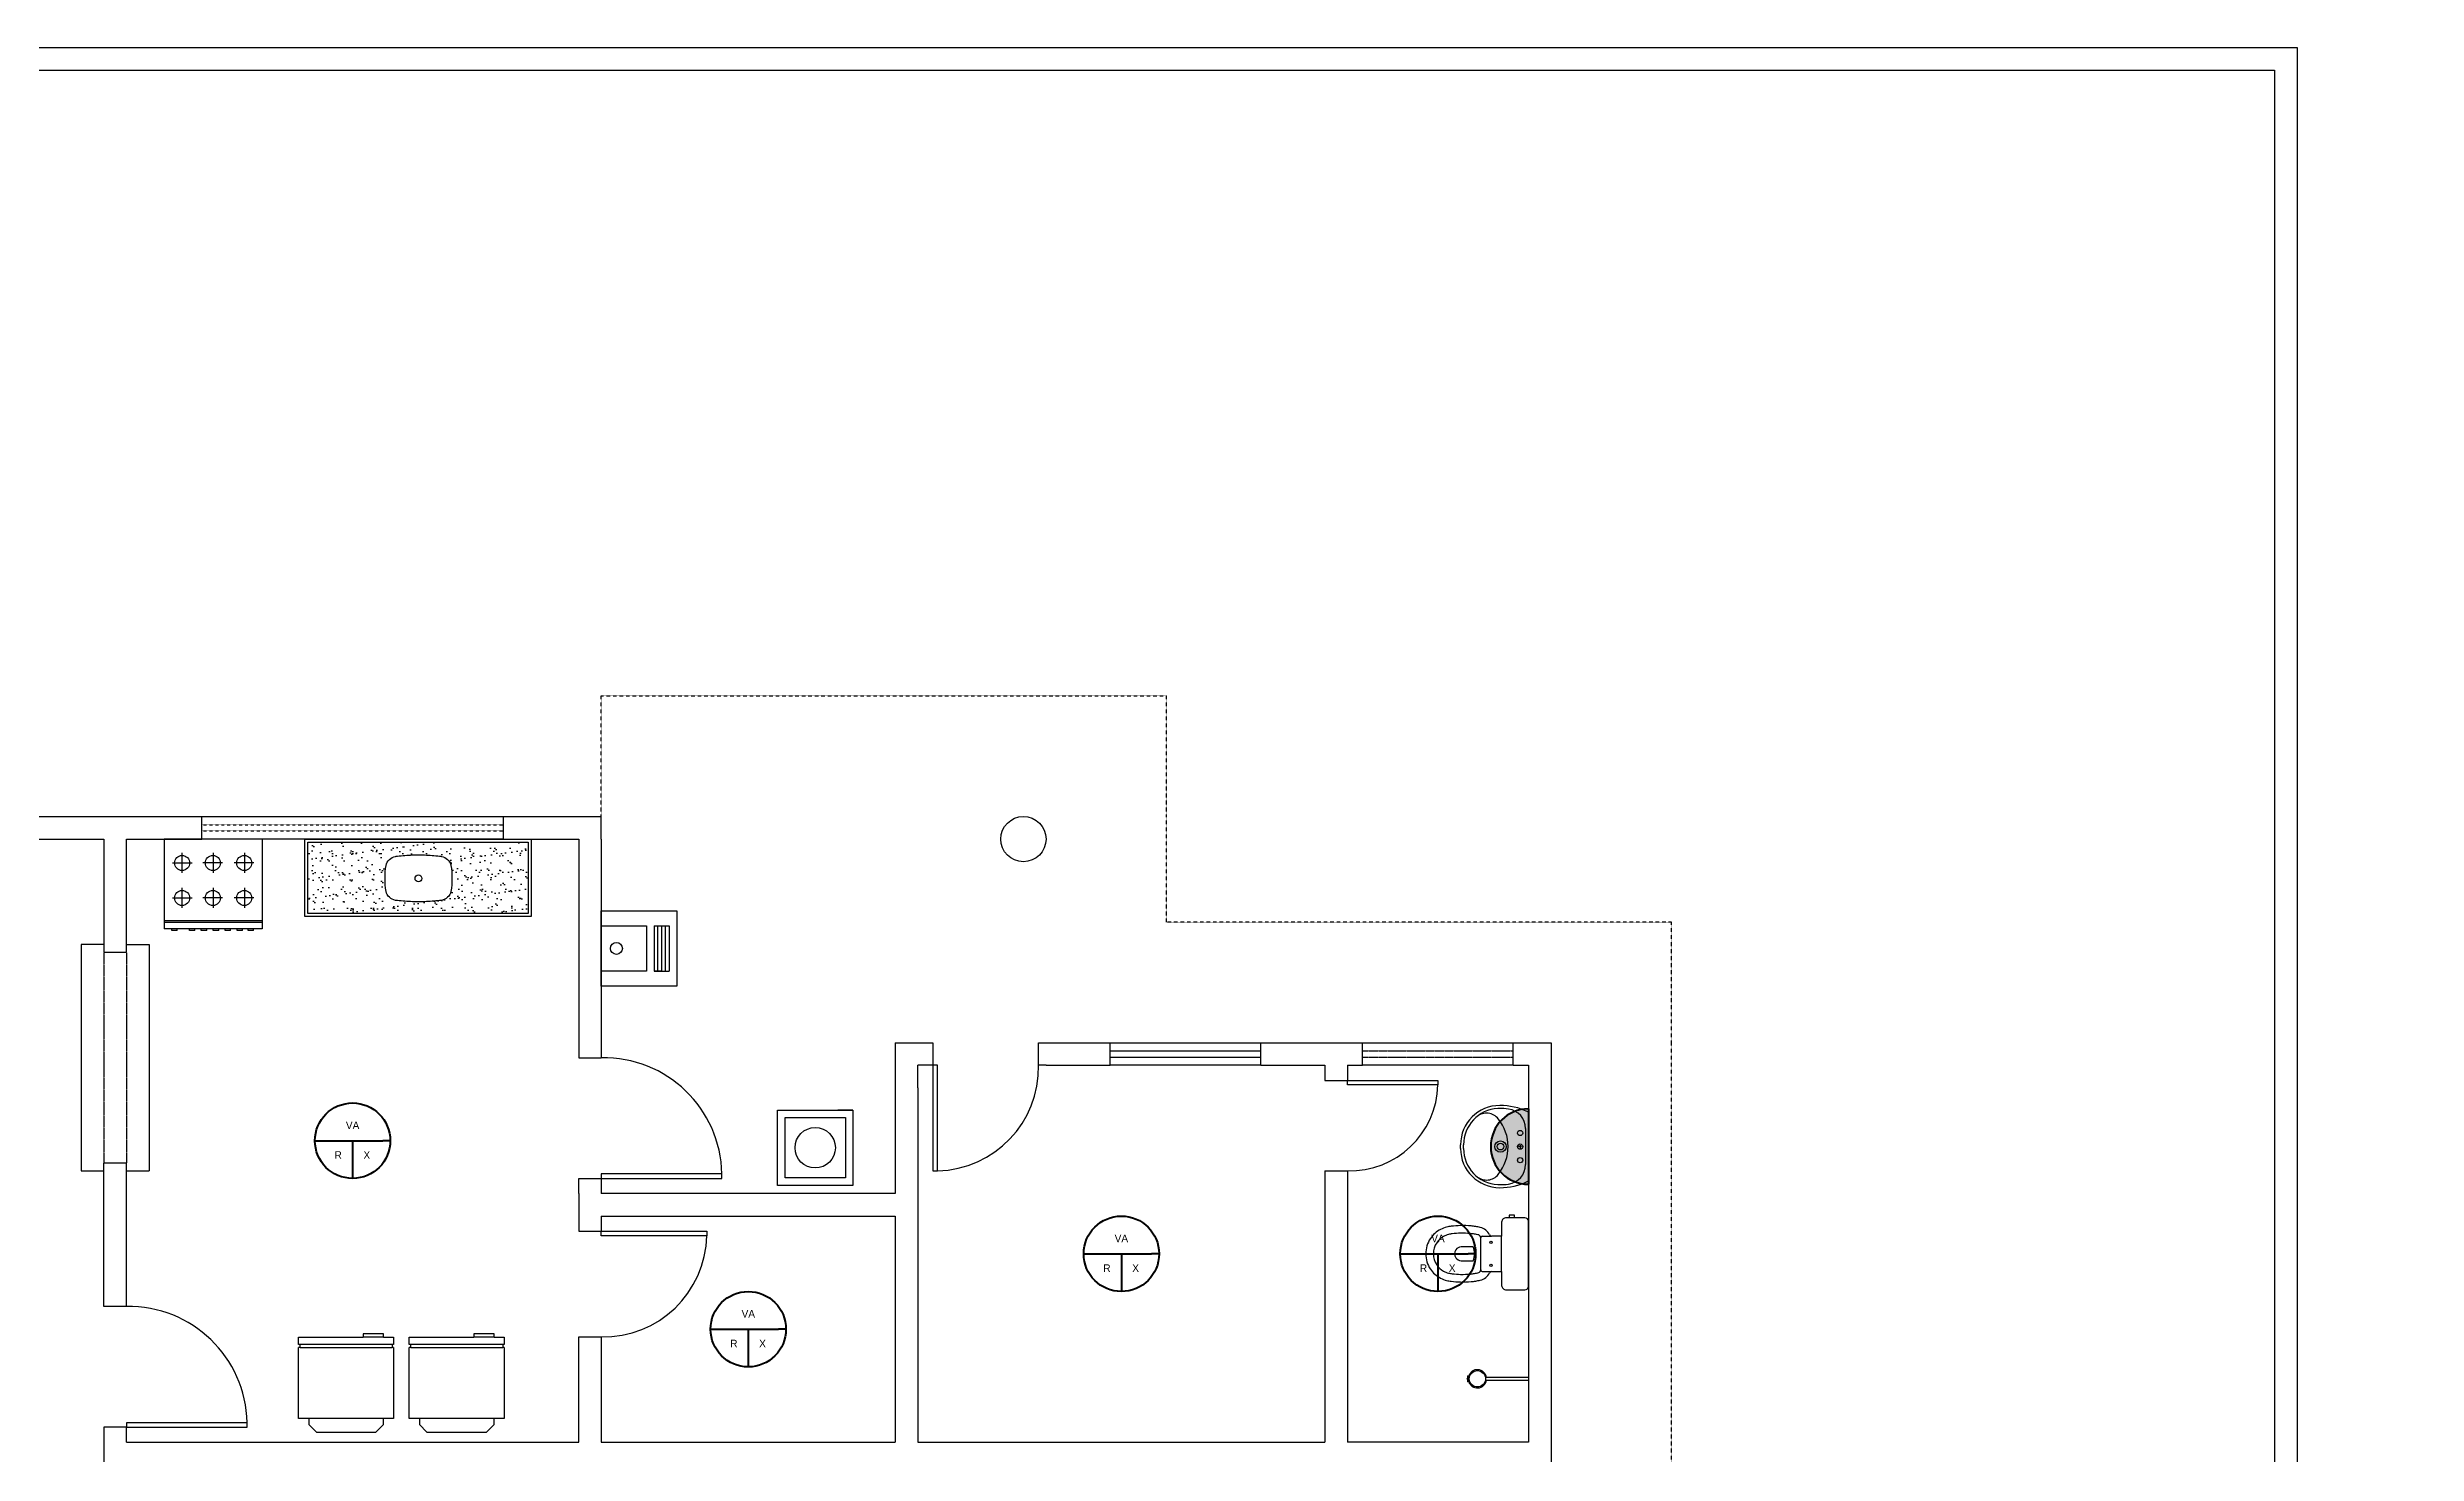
# Model space of a CAD drawing. Header units: millimetres. Extents: x -30673 to 129244, y -37020 to 10380.
# Drawn here: x -1870 to 13847, y 1055 to 10380 of the extents above; entities that cross this region are included whole.
import ezdxf

# ---------------------------------------------------------------- set-up
doc = ezdxf.new("R2010")
doc.units = ezdxf.units.MM
doc.header["$LTSCALE"] = 0.1
doc.header["$PDMODE"] = 35
doc.linetypes.add('ACAD_ISO02W100', pattern=[15, 12, -3])
doc.linetypes.add('ACAD_ISO03W100', pattern=[30, 12, -18])
doc.layers.get('0').update_dxf_attribs({"linetype": 'ACAD_ISO03W100'})
for name, color, linetype in [('detalhes', 1, 'Continuous'), ('elementos cortados', 6, 'Continuous'), ('EQUIP', 1, 'Continuous'), ('porta e janela cortada', 106, 'Continuous'), ('porta e janela vista', 3, 'Continuous'), ('projeção', 7, 'ACAD_ISO02W100')]:
    doc.layers.add(name, color=color, linetype=linetype)
doc.layers.add('ELEMENTOS', color=140, linetype='Continuous', lineweight=100)
doc.layers.get('0').off()
doc.styles.add('Personalizado', font='Artifakt Element Book.ttf', dxfattribs={"height": 50})
doc.styles.get("Standard").update_dxf_attribs({"font": 'verdana.ttf', "height": 0.15})
doc.dimstyles.new('Copy(2) of ISO-25', dxfattribs={"dimtxt": 0.02, "dimasz": 0.15, "dimexe": 0.2, "dimexo": 0.4, "dimgap": 0.09, "dimtad": 1, "dimtxsty": 'Standard', "dimblk": 'SMALL', "dimcen": 2, "dimse1": 1, "dimse2": 1, "dimclrd": 1, "dimclre": 1, "dimclrt": 30, "dimazin": 0, "dimtfac": 1, "dimtmove": 0, "dimatfit": 2, "dimldrblk": 'OPEN30', "dimfxl": 1, "dimlwd": -1, "dimarcsym": 0})

# ---------------------------------------------------------------- blocks, each defined once
blk = doc.blocks.new('_Small')
at = {"color": 0, "linetype": 'ByBlock', "lineweight": -2}
blk.add_circle((0, 0), 0.25, dxfattribs=at)
blk = doc.blocks.new('*D59')
at = {"layer": 'Defpoints', "color": 0, "ltscale": 0.1, "transparency": 16777216}
for p in [(87195, 5130), (86946, 2780), (87345, 2780), (1655, -24107), (-1345, -24870), (1655, -24870)]:
    blk.add_point(p, dxfattribs=at)
at = {"layer": 'detalhes', "color": 1, "ltscale": 0.1, "transparency": 16777216}
for p, q in [((86946, 5130), (86946, 2780)), ((-1345, -24107), (1655, -24107))]:
    blk.add_line(p, q, dxfattribs=at)
at = {"layer": 'detalhes', "color": 1, "ltscale": 0.1, "transparency": 16777216, "xscale": 0.15, "yscale": 0.15, "zscale": 0.15}
for p, rotation in [((86946, 5130), 90), ((86946, 2780), 270), ((-1345, -24107), 180)]:
    blk.add_blockref('_Small', p, dxfattribs=dict(at, rotation=rotation))
blk.add_blockref('_Small', (1655, -24107), dxfattribs=at)
at = {"layer": 'detalhes', "color": 30, "ltscale": 0.1, "transparency": 16777216, "insert": (86946, 3955), "char_height": 0.15, "attachment_point": 5, "rotation": 90}
blk.add_mtext('2350', dxfattribs=at)
at = {"layer": 'detalhes', "color": 30, "ltscale": 0.1, "transparency": 16777216, "insert": (155, -24107), "char_height": 0.15, "attachment_point": 5}
blk.add_mtext('3000', dxfattribs=at)
blk = doc.blocks.new('_Open30')
at = {"color": 0, "linetype": 'ByBlock', "lineweight": -2}
for p, q in [((-1, 0), (0, 0)), ((0, 0), (-1, 0)), ((0, 0), (-1, 0))]:
    blk.add_line(p, q, dxfattribs=at)
blk = doc.blocks.new('*D60')
at = {"layer": 'Defpoints', "color": 0, "ltscale": 0.1, "transparency": 16777216}
for p in [(90345, 5893), (87345, 5130), (90345, 5130), (-1495, -27370), (5, -27420), (5, -27680)]:
    blk.add_point(p, dxfattribs=at)
at = {"layer": 'detalhes', "color": 1, "ltscale": 0.1, "transparency": 16777216}
blk.add_line((87345, 5893), (90345, 5893), dxfattribs=at)
at = {"layer": 'porta e janela cortada', "color": 1, "ltscale": 0.1, "transparency": 16777216}
blk.add_line((-1495, -27680), (5, -27680), dxfattribs=at)
at = {"layer": 'detalhes', "color": 1, "ltscale": 0.1, "transparency": 16777216, "xscale": 0.15, "yscale": 0.15, "zscale": 0.15, "rotation": 180}
blk.add_blockref('_Small', (87345, 5893), dxfattribs=at)
at = {"layer": 'detalhes', "color": 1, "ltscale": 0.1, "transparency": 16777216, "xscale": 0.15, "yscale": 0.15, "zscale": 0.15}
blk.add_blockref('_Small', (90345, 5893), dxfattribs=at)
at = {"layer": 'porta e janela cortada', "color": 1, "ltscale": 0.1, "transparency": 16777216, "xscale": 0.15, "yscale": 0.15, "zscale": 0.15, "rotation": 180}
blk.add_blockref('_Small', (-1495, -27680), dxfattribs=at)
at = {"layer": 'porta e janela cortada', "color": 1, "ltscale": 0.1, "transparency": 16777216, "xscale": 0.15, "yscale": 0.15, "zscale": 0.15}
blk.add_blockref('_Small', (5, -27680), dxfattribs=at)
at = {"layer": 'detalhes', "color": 30, "ltscale": 0.1, "transparency": 16777216, "insert": (88845, 5893), "char_height": 0.15, "attachment_point": 5}
blk.add_mtext('3000', dxfattribs=at)
at = {"layer": 'porta e janela cortada', "color": 30, "ltscale": 0.1, "transparency": 16777216, "insert": (-745, -27680), "char_height": 0.15, "attachment_point": 5}
blk.add_mtext('1500', dxfattribs=at)
blk = doc.blocks.new('*D61')
at = {"layer": 'Defpoints', "color": 0, "ltscale": 0.1, "transparency": 16777216}
for p in [(87195, 2630), (88695, 2580), (88695, 2320), (1655, -27135), (155, -27370), (1655, -27370)]:
    blk.add_point(p, dxfattribs=at)
at = {"layer": 'porta e janela cortada', "color": 1, "ltscale": 0.1, "transparency": 16777216}
for p, q in [((87195, 2320), (88695, 2320)), ((155, -27135), (1655, -27135))]:
    blk.add_line(p, q, dxfattribs=at)
at = {"layer": 'porta e janela cortada', "color": 1, "ltscale": 0.1, "transparency": 16777216, "xscale": 0.15, "yscale": 0.15, "zscale": 0.15, "rotation": 180}
for p in [(87195, 2320), (155, -27135)]:
    blk.add_blockref('_Small', p, dxfattribs=at)
at = {"layer": 'porta e janela cortada', "color": 1, "ltscale": 0.1, "transparency": 16777216, "xscale": 0.15, "yscale": 0.15, "zscale": 0.15}
for p in [(88695, 2320), (1655, -27135)]:
    blk.add_blockref('_Small', p, dxfattribs=at)
at = {"layer": 'porta e janela cortada', "color": 30, "ltscale": 0.1, "transparency": 16777216, "char_height": 0.15, "attachment_point": 5}
for insert in [(87945, 2320), (905, -27135)]:
    blk.add_mtext('1500', dxfattribs=dict(at, insert=insert))
blk = doc.blocks.new('*D62')
at = {"layer": 'Defpoints', "color": 0, "ltscale": 0.1, "transparency": 16777216}
for p in [(90345, 2865), (88845, 2630), (90345, 2630), (-1345, -29020), (1655, -29020), (1655, -29291)]:
    blk.add_point(p, dxfattribs=at)
at = {"layer": 'porta e janela cortada', "color": 1, "ltscale": 0.1, "transparency": 16777216}
for p, q in [((88845, 2865), (90345, 2865)), ((-1345, -29291), (1655, -29291))]:
    blk.add_line(p, q, dxfattribs=at)
at = {"layer": 'porta e janela cortada', "color": 1, "ltscale": 0.1, "transparency": 16777216, "xscale": 0.15, "yscale": 0.15, "zscale": 0.15, "rotation": 180}
for p in [(88845, 2865), (-1345, -29291)]:
    blk.add_blockref('_Small', p, dxfattribs=at)
at = {"layer": 'porta e janela cortada', "color": 1, "ltscale": 0.1, "transparency": 16777216, "xscale": 0.15, "yscale": 0.15, "zscale": 0.15}
for p in [(90345, 2865), (1655, -29291)]:
    blk.add_blockref('_Small', p, dxfattribs=at)
at = {"layer": 'porta e janela cortada', "color": 30, "ltscale": 0.1, "transparency": 16777216, "char_height": 0.15, "attachment_point": 5}
for s, insert in [('1500', (89595, 2865)), ('3000', (155, -29291))]:
    blk.add_mtext(s, dxfattribs=dict(at, insert=insert))
blk = doc.blocks.new('PTLUZ')
at = {"layer": 'ELEMENTOS', "ltscale": 0.1}
for p, q in [((-250, 0), (-200, 0)), ((-200, 0), (200, 0)), ((0, 0), (0, -200)), ((250, 0), (200, 0)), ((0, -200), (0, -250))]:
    blk.add_line(p, q, dxfattribs=at)
blk.add_circle((0, 0), 250, dxfattribs=at)
at = {"layer": 'ELEMENTOS', "ltscale": 0.1, "char_height": 50, "attachment_point": 1, "style": 'Personalizado'}
for s, width, insert in [('\\pxqc,t2;VA', 250, (-125, 127)), ('\\pxqc,t2;R', 178.62, (-185, -70)), ('\\pxqc,t2;X', 178.62, (5, -70))]:
    blk.add_mtext_dynamic_manual_height_columns(s, width=width, gutter_width=0.75, heights=[0], dxfattribs=dict(at, insert=insert))
at = {"layer": 'ELEMENTOS', "ltscale": 0.1, "insert": (-1, 1), "char_height": 0.00602, "attachment_point": 1}
blk.add_mtext_dynamic_manual_height_columns('\\A1;\\pxqc;{\\fVerdana|b1|i0|c0|p34;100 VA}', width=2.15, gutter_width=0.00645, heights=[0], dxfattribs=at)
blk = doc.blocks.new('ARANDELA')
at = {"layer": 'ELEMENTOS', "ltscale": 0.1}
h = blk.add_hatch(color=256, dxfattribs=at)
h.dxf.hatch_style = 1
h.paths.add_polyline_path([(250, 0, 1), (-250, 0)])
blk.add_line((250, 0), (-250, 0), dxfattribs=at)
blk.add_arc((0, 0), 250, 0, 180, dxfattribs=at)

msp = doc.modelspace()

# ---------------------------------------------------------------- hatches: boundary and pattern name
at = {"layer": 'detalhes', "linetype": 'ByBlock', "ltscale": 0.15}
h = msp.add_hatch(dxfattribs=at)
h.set_pattern_fill('AR-SAND', color=256, scale=50, style=0)
h.set_pattern_definition([(37.5, (22899.264, 6215.86), (-3.14967, 96.3412), [0, -76, 0, -85, 0, -81.25]), (7.5, (22899.26, 6215.86), (88.4888, 141.1073), [0, -41, 0, -68.5, 0, -26.25]), (327.5, (22837.76, 6215.86), (155.7071, 0.28295), [0, -25, 0, -90, 0, -117.5]), (317.5, (22837.76, 6215.86), (150.3063, 43.8838), [0, -12.5, 0, -59, 0, -67.5])])
h.paths.add_polyline_path([(1318.627, 5109.527), (-141.406, 5109.527), (-141.406, 4636.452), (1318.627, 4636.452)])
h.paths.add_polyline_path([(814.043, 4869.138, -0.039991188), (806.947, 4782.972, -0.168016393), (784.646, 4743.437, -0.137633683), (745.06, 4723.349, -0.023158319), (736.496, 4722.305, -0.030261483), (731.895, 4721.903, -0.019466462), (632.589, 4714.04, -0.023724544), (592.041, 4712.458, -0.023724544), (551.492, 4714.04, -0.019466462), (452.186, 4721.903, -0.030261483), (447.585, 4722.305, -0.023158319), (439.021, 4723.349, -0.137633683), (399.436, 4743.437, -0.168016393), (377.134, 4782.972, -0.039991188), (370.038, 4869.138, -0.039991188), (377.134, 4955.303, -0.168016393), (399.436, 4994.838, -0.137633683), (439.021, 5014.926, -0.023158319), (447.585, 5015.97, -0.030261483), (452.186, 5016.372, -0.019466462), (551.492, 5024.235, -0.023724544), (592.041, 5025.817, -0.023724544), (632.589, 5024.235, -0.019466462), (731.895, 5016.372, -0.030261483), (736.496, 5015.97, -0.023158319), (745.06, 5014.926, -0.137633683), (784.646, 4994.838, -0.168016393), (806.947, 4955.303, -0.039991188)], flags=16)

# ---------------------------------------------------------------- linework, layer by layer
at = {"layer": 'detalhes', "color": 7}
for p, q in [((-770.107, 5038.486), (-770.107, 4905.524)), ((-562.063, 5038.486), (-562.063, 4905.524)), ((-708.539, 4971.042), (-839.513, 4971.042)), ((-500.496, 4971.042), (-631.47, 4971.042))]:
    msp.add_line(p, q, dxfattribs=at)
at = {"layer": 'detalhes', "ltscale": 0.1}
for p, q in [((1804.893, 4654.527), (2304.893, 4654.527)), ((1804.893, 4154.527), (1804.893, 4654.527)), ((1804.893, 4654.527), (1804.893, 4554.527)), ((2304.893, 4654.527), (2304.893, 4154.527)), ((1804.893, 4554.527), (2104.893, 4554.527)), ((2104.893, 4554.527), (2104.893, 4254.527)), ((2154.893, 4554.527), (2154.893, 4254.527)), ((2154.893, 4554.527), (2254.893, 4554.527)), ((2179.893, 4254.527), (2179.893, 4554.527)), ((2204.893, 4554.527), (2204.893, 4254.527)), ((2229.893, 4254.527), (2229.893, 4554.527)), ((2254.893, 4554.527), (2254.893, 4254.527)), ((2104.893, 4254.527), (1804.893, 4254.527)), ((2154.893, 4254.527), (2254.893, 4254.527)), ((2204.893, 4254.527), (2154.893, 4254.527)), ((2154.893, 4254.527), (2179.893, 4254.527)), ((2204.893, 4254.527), (2254.893, 4254.527)), ((2304.893, 4154.527), (1804.893, 4154.527)), ((2973.797, 2832.858), (2973.797, 3332.858)), ((2973.797, 3332.858), (3473.797, 3332.858)), ((3473.797, 3332.858), (3373.797, 3332.858)), ((3473.797, 3332.858), (3473.797, 2832.858)), ((3023.797, 3282.858), (3423.797, 3282.858)), ((3023.797, 2882.858), (3023.797, 3282.858)), ((3423.797, 3282.858), (3423.797, 2882.858)), ((3473.797, 2832.858), (2973.797, 2832.858)), ((3423.797, 2882.858), (3023.797, 2882.858))]:
    msp.add_line(p, q, dxfattribs=at)
at = {"layer": 'detalhes'}
for p, q in [((-1495.107, 4429.527), (-1645.107, 4429.527)), ((-1645.107, 4429.527), (-1645.107, 2929.527)), ((-1195.107, 4379.527), (-1195.107, 2929.527)), ((7954.893, 3315.893), (7954.893, 2865.054)), ((7935.487, 3210.313), (7935.487, 2970.634)), ((7504.893, 3077.974), (7504.893, 3102.974)), ((7524.893, 3077.974), (7524.893, 3102.974)), ((7909.893, 3090.474), (7889.893, 3090.474)), ((7899.893, 3100.474), (7899.893, 3080.474)), ((-1645.107, 2929.527), (-1495.107, 2929.527)), ((-1345.107, 2929.527), (-1195.107, 2929.527)), ((7777.494, 2589.872), (7777.494, 2496.104)), ((7831.221, 2618.256), (7807.905, 2618.256)), ((7863.659, 2635.996), (7828.179, 2635.996)), ((7828.179, 2635.996), (7828.179, 2619.777)), ((7828.179, 2619.777), (7831.221, 2619.777)), ((7831.221, 2619.777), (7861.632, 2619.777)), ((7831.221, 2619.777), (7831.221, 2618.256)), ((7861.632, 2618.256), (7831.221, 2618.256)), ((7861.632, 2618.256), (7861.632, 2619.777)), ((7861.632, 2619.777), (7863.659, 2619.777)), ((7931.784, 2618.256), (7861.632, 2618.256)), ((7863.659, 2619.777), (7863.659, 2635.996)), ((7954.893, 2379.527), (7954.893, 2594.776)), ((7588.944, 2425.651), (7508.861, 2425.651)), ((7640.136, 2484.462), (7640.213, 2486.394)), ((7640.136, 2379.527), (7640.136, 2484.462)), ((7640.136, 2274.593), (7640.136, 2379.527)), ((7647.739, 2496.104), (7710.082, 2496.104)), ((7777.494, 2496.104), (7710.082, 2496.104)), ((7777.494, 2262.951), (7777.494, 2496.104)), ((7954.893, 2164.279), (7954.893, 2379.527)), ((7508.861, 2333.404), (7588.944, 2333.404)), ((7640.213, 2272.661), (7640.136, 2274.593)), ((7647.739, 2262.951), (7710.082, 2262.951)), ((7710.082, 2262.951), (7777.494, 2262.951)), ((7777.494, 2262.951), (7777.494, 2169.183)), ((7807.905, 2140.799), (7931.784, 2140.799)), ((-203.089, 1778.919), (-203.089, 1826.419)), ((-203.089, 1826.419), (224.411, 1826.419)), ((-203.089, 1286.419), (-203.089, 1758.919)), ((-193.089, 1758.919), (-193.089, 1778.919)), ((416.911, 1778.919), (-193.089, 1778.919)), ((-193.089, 1758.919), (416.911, 1758.919)), ((359.411, 1826.419), (224.411, 1826.419)), ((359.411, 1826.419), (426.911, 1826.419)), ((416.911, 1778.919), (416.911, 1758.919)), ((426.911, 1826.419), (426.911, 1778.919)), ((426.911, 1758.919), (426.911, 1286.419)), ((530.551, 1778.919), (530.551, 1826.419)), ((530.551, 1826.419), (958.051, 1826.419)), ((530.551, 1286.419), (530.551, 1758.919)), ((540.551, 1758.919), (540.551, 1778.919)), ((1150.551, 1778.919), (540.551, 1778.919)), ((540.551, 1758.919), (1150.551, 1758.919)), ((1093.051, 1826.419), (958.051, 1826.419)), ((1093.051, 1826.419), (1160.551, 1826.419)), ((1150.551, 1778.919), (1150.551, 1758.919)), ((1160.551, 1826.419), (1160.551, 1778.919)), ((1160.551, 1758.919), (1160.551, 1286.419)), ((7549.542, 1550.419), (7556.023, 1550.419)), ((7549.542, 1550.419), (7556.023, 1550.419)), ((7553.131, 1530.478), (7558.8, 1532.253)), ((7558.676, 1568.182), (7553.177, 1569.862)), ((7676.768, 1560.419), (7954.893, 1560.419)), ((7676.768, 1540.419), (7954.893, 1540.419)), ((7954.893, 1560.419), (7954.893, 1540.419)), ((-135.589, 1286.419), (-135.589, 1246.419)), ((359.411, 1246.419), (359.411, 1286.419)), ((426.911, 1286.419), (359.411, 1286.419)), ((598.051, 1286.419), (598.051, 1246.419)), ((1093.051, 1246.419), (1093.051, 1286.419)), ((1160.551, 1286.419), (1093.051, 1286.419)), ((-85.589, 1196.419), (-135.589, 1246.419)), ((-85.589, 1196.419), (309.411, 1196.419)), ((359.411, 1246.419), (309.411, 1196.419)), ((648.051, 1196.419), (598.051, 1246.419)), ((648.051, 1196.419), (1043.051, 1196.419)), ((1093.051, 1246.419), (1043.051, 1196.419))]:
    msp.add_line(p, q, dxfattribs=at)
at = {"layer": 'detalhes', "ltscale": 0.01}
for p, q in [((-1345.107, 4429.527), (-1195.107, 4429.527)), ((-1195.107, 4429.527), (-1195.107, 4379.527))]:
    msp.add_line(p, q, dxfattribs=at)
at = {"layer": 'detalhes', "linetype": 'ByBlock'}
for points in [[(-161.406, 5129.527), (1338.627, 5129.527), (1338.627, 4616.452), (-161.406, 4616.452)], [(-141.406, 5109.527), (1318.627, 5109.527), (1318.627, 4636.452), (-141.406, 4636.452)]]:
    msp.add_lwpolyline(points, close=True, dxfattribs=at)
at = {"layer": 'detalhes'}
msp.add_lwpolyline([(592.041, 4712.458, -0.023724544), (551.492, 4714.04, -0.019466462), (452.186, 4721.903, -0.030261483), (447.585, 4722.305, -0.023158319), (439.021, 4723.349, -0.137633683), (399.436, 4743.437, -0.168016393), (377.134, 4782.972, -0.039991188), (370.038, 4869.138, -0.039991188), (377.134, 4955.303, -0.168016393), (399.436, 4994.838, -0.137633683), (439.021, 5014.926, -0.023158319), (447.585, 5015.97, -0.030261483), (452.186, 5016.372, -0.019466462), (551.492, 5024.235, -0.023724544), (592.041, 5025.817, -0.023724544), (632.589, 5024.235, -0.019466462), (731.895, 5016.372, -0.030261483), (736.496, 5015.97, -0.023158319), (745.06, 5014.926, -0.137633683), (784.646, 4994.838, -0.168016393), (806.947, 4955.303, -0.039991188), (814.043, 4869.138, -0.039991188), (806.947, 4782.972, -0.168016393), (784.646, 4743.437, -0.137633683), (745.06, 4723.349, -0.023158319), (736.496, 4722.305, -0.030261483), (731.895, 4721.903, -0.019466462), (632.589, 4714.04, -0.023724544)], format="xyb", close=True, dxfattribs=at)
for points in [[(-193.089, 1778.919), (-203.089, 1778.919)], [(-193.089, 1758.919), (-203.089, 1758.919)], [(359.411, 1826.419), (359.411, 1848.919), (224.411, 1848.919), (224.411, 1826.419)], [(426.911, 1778.919), (416.911, 1778.919)], [(426.911, 1758.919), (416.911, 1758.919)], [(540.551, 1778.919), (530.551, 1778.919)], [(540.551, 1758.919), (530.551, 1758.919)], [(1093.051, 1826.419), (1093.051, 1848.919), (958.051, 1848.919), (958.051, 1826.419)], [(1160.551, 1778.919), (1150.551, 1778.919)], [(1160.551, 1758.919), (1150.551, 1758.919)], [(-135.589, 1286.419), (-203.089, 1286.419)], [(359.411, 1286.419), (-135.589, 1286.419)], [(598.051, 1286.419), (530.551, 1286.419)], [(1093.051, 1286.419), (598.051, 1286.419)]]:
    msp.add_lwpolyline(points, dxfattribs=at)
at = {"layer": 'detalhes', "color": 7}
for centre in [(-772.035, 4971.042), (-563.991, 4971.042)]:
    msp.add_circle(centre, 50, dxfattribs=at)
at = {"layer": 'detalhes'}
for centre, radius in [((592.041, 4869.138), 22.808), ((7899.893, 3180.474), 17.5), ((7769.893, 3090.474), 37.5), ((7769.893, 3090.474), 22.5), ((7899.893, 3090.474), 17.5), ((7899.893, 3000.474), 17.5), ((7706.534, 2455.556), 7.603), ((7706.534, 2303.499), 7.603), ((7616.809, 1550.419), 54.128)]:
    msp.add_circle(centre, radius, dxfattribs=at)
at = {"layer": 'detalhes', "ltscale": 0.1}
for centre, radius in [((1904.893, 4404.527), 39.533), ((3223.797, 3082.858), 133.908)]:
    msp.add_circle(centre, radius, dxfattribs=at)
at = {"layer": 'detalhes', "ltscale": 0.01}
msp.add_arc((1819.893, 2894.527), 785.143, 1.0946906, 91.0946906, dxfattribs=at)
at = {"layer": 'detalhes', "ltscale": 0.3}
for centre, radius, start, end in [((4019.893, 3614.527), 685.164, 271.2544516, 1.2544516), ((6769.893, 3514.527), 585.192, 268.5311993, 358.5311993), ((1819.893, 2514.527), 685.164, 268.7455484, 358.7455484), ((-1330.107, 1244.527), 785.143, 1.0946906, 91.0946906)]:
    msp.add_arc(centre, radius, start, end, dxfattribs=at)
at = {"layer": 'detalhes'}
for centre, radius, start, end in [((7764.893, 3102.974), 260, 90, 180), ((7764.893, 3102.974), 240, 93.1667967, 180), ((7677.266, 3212.159), 100, 38.6109982, 128.7487285), ((7763.788, 3122.943), 220, 91.1869723, 93.1667967), ((7767.539, 2941.903), 401.079, 81.9529638, 91.1869723), ((7767.539, 2941.903), 421.079, 64.0066261, 90.3600695), ((7805.487, 3210.313), 130, 0, 81.9529638), ((7949.893, 3315.893), 5, 0, 64.0066261), ((7524.893, 3090.474), 295, 321.3890018, 38.6109982), ((7764.893, 3077.974), 260, 180, 270), ((7764.893, 3077.974), 240, 180, 266.8332033), ((7677.266, 2968.788), 100, 231.2512715, 321.3890018), ((7763.788, 3058.004), 220, 266.8332033, 268.8130277), ((7767.539, 3239.044), 401.079, 268.8130277, 278.0470362), ((7767.539, 3239.044), 421.079, 269.6399305, 295.9933739), ((7805.487, 2970.634), 130, 278.0470362, 0), ((7949.893, 2865.054), 5, 295.9933739, 0), ((7456.168, 2377.956), 183.223, 117.3433825, 145.8166513), ((7464.326, 2362.649), 200.567, 104.9577658, 117.4049332), ((7485.191, 2245.971), 318.832, 97.609691, 103.1680247), ((7519.226, 1953.009), 613.742, 91.4409654, 97.1373412), ((7519.226, 1953.009), 563.057, 91.4584239, 97.115619), ((7515.859, 1909.731), 656.936, 84.8566766, 91.0525064), ((7515.859, 1909.731), 606.251, 84.9010093, 91.0362438), ((7506.507, 1936.114), 631.607, 81.0136422, 83.797071), ((7506.507, 1936.114), 631.607, 78.2086421, 81.0136422), ((7616.188, 2468.205), 88.341, 24.777082, 77.3233896), ((7806.836, 2588.918), 29.358, 87.9127335, 178.1373985), ((7931.689, 2595.05), 23.206, 359.3218032, 89.7659261), ((7456.277, 2380.148), 182.091, 146.4063659, 180.1951457), ((7456.277, 2378.907), 182.091, 179.8048543, 213.5936341), ((7456.277, 2380.148), 131.406, 146.5200316, 180.2704173), ((7456.277, 2378.907), 131.406, 179.7295827, 213.4799684), ((7456.168, 2377.956), 132.538, 118.7785751, 145.7038221), ((7464.326, 2362.649), 149.881, 105.2514818, 118.694859), ((7485.191, 2245.971), 268.146, 97.6533633, 102.9938588), ((7509.382, 2379.527), 44.618, 143.7924739, 216.2075261), ((7511.818, 2378.618), 47.126, 93.5982675, 144.6498394), ((7506.507, 1936.114), 580.921, 81.0136422, 83.7508829), ((7469.803, 2379.527), 127.757, 338.836729, 21.163271), ((7575.773, 2330.856), 180.332, 74.0139126, 83.1613432), ((7616.752, 2482.477), 23.408, 2.5912604, 68.2206022), ((7648.659, 2487.619), 8.535, 96.1910338, 188.2536589), ((7712.612, 2514.724), 18.791, 210.3559318, 262.2639331), ((7456.168, 2381.099), 183.223, 214.1833487, 242.6566175), ((7456.168, 2381.099), 132.538, 214.2961779, 241.2214249), ((7464.326, 2396.406), 200.567, 242.5950668, 255.0422342), ((7464.326, 2396.406), 149.881, 241.305141, 254.7485182), ((7485.191, 2513.084), 318.832, 256.8319753, 262.390309), ((7485.191, 2513.084), 268.146, 257.0061412, 262.3466367), ((7519.226, 2806.046), 563.057, 262.884381, 268.5415761), ((7511.818, 2380.437), 47.126, 215.3501606, 266.4017325), ((7515.859, 2849.324), 606.251, 268.9637562, 275.0989907), ((7506.507, 2822.941), 580.921, 276.2491171, 278.9863578), ((7575.773, 2428.199), 180.332, 276.8386568, 285.9860874), ((7506.507, 2822.941), 631.607, 278.9863578, 281.7913579), ((7616.752, 2276.578), 23.408, 291.7793978, 357.4087396), ((7616.188, 2290.85), 88.341, 282.6766104, 335.222918), ((7648.659, 2271.436), 8.535, 171.7463411, 263.8089662), ((7712.612, 2244.331), 18.791, 97.7360669, 149.6440682), ((7519.226, 2806.046), 613.742, 262.8626588, 268.5590346), ((7515.859, 2849.324), 656.936, 268.9474936, 275.1433234), ((7506.507, 2822.941), 631.607, 276.202929, 278.9863578), ((7806.836, 2170.137), 29.358, 181.8626015, 272.0872665), ((7931.689, 2164.005), 23.206, 270.2340739, 0.6781968), ((7616.809, 1550.419), 60.787, 9.4687327, 163.0091974), ((7513.963, 1565.781), 38.754, 336.6466591, 5.2894922), ((7513.963, 1535.057), 38.754, 353.9786796, 23.3533409), ((7552.986, 1530.941), 0.485, 173.9786796, 287.3879589), ((7553.035, 1569.398), 0.485, 73.0091974, 185.2894922), ((7616.809, 1550.419), 60.787, 163.0091974, 197.3879589), ((7616.809, 1550.419), 60.787, 197.3879589, 350.5312673)]:
    msp.add_arc(centre, radius, start, end, dxfattribs=at)
at = {"layer": 'elementos cortados', "ltscale": 0.1}
for p, q in [((-13945.107, 10379.527), (13054.893, 10379.527)), ((13054.893, 10379.527), (13054.893, -16620.473)), ((-13945.107, 10229.527), (12904.893, 10229.527)), ((12904.893, 10229.527), (12904.893, -16470.473)), ((3754.893, 3779.527), (4004.893, 3779.527))]:
    msp.add_line(p, q, dxfattribs=at)
at = {"layer": 'elementos cortados'}
for p, q in [((-2245.107, 5279.527), (-1495.107, 5279.527)), ((-1495.107, 5279.527), (-1345.107, 5279.527)), ((-1345.107, 5279.527), (-845.107, 5279.527)), ((1154.893, 5279.527), (1804.893, 5279.527)), ((-2245.107, 5129.527), (-1495.107, 5129.527)), ((-1495.107, 5129.527), (-1495.107, 4379.527)), ((-1345.107, 4379.527), (-1345.107, 5129.527)), ((-1345.107, 5129.527), (-845.107, 5129.527)), ((1154.893, 5129.527), (1654.893, 5129.527)), ((-1495.107, 4379.527), (-1345.107, 4379.527)), ((-1345.107, 2979.527), (-1495.107, 2979.527))]:
    msp.add_line(p, q, dxfattribs=at)
at = {"layer": 'elementos cortados', "ltscale": 0.01}
for p, q in [((-845.107, 5129.527), (-845.107, 5279.527)), ((1154.893, 5129.527), (1154.893, 5279.527)), ((1654.893, 5129.527), (1654.893, 3679.527)), ((1654.893, 5129.527), (1654.893, 3679.527)), ((1804.893, 5129.527), (1804.893, 3679.527)), ((1654.893, 3679.527), (1804.893, 3679.527)), ((1654.893, 2779.527), (1654.893, 2879.527)), ((1654.893, 2879.527), (1804.893, 2879.527)), ((1804.893, 2879.527), (1804.893, 2779.527)), ((1654.893, 2779.527), (1654.893, 2629.527)), ((1654.893, 2629.527), (1654.893, 2529.527)), ((1654.893, 2529.527), (1804.893, 2529.527)), ((1804.893, 2629.527), (1804.893, 2529.527))]:
    msp.add_line(p, q, dxfattribs=at)
at = {"layer": 'elementos cortados', "ltscale": 0.3}
for p, q in [((-845.107, 5279.527), (1154.893, 5279.527)), ((1804.893, 5129.527), (1804.893, 5279.527)), ((1154.893, 5129.527), (-845.107, 5129.527)), ((3754.893, 3779.527), (3754.893, 2779.527)), ((4004.893, 3779.527), (4004.893, 3629.527)), ((4704.893, 3779.527), (5179.893, 3779.527)), ((4704.893, 3629.527), (4704.893, 3779.527)), ((5179.893, 3629.527), (5179.893, 3779.527)), ((5179.893, 3779.527), (6179.893, 3779.527)), ((6179.893, 3629.527), (6179.893, 3779.527)), ((6179.893, 3779.527), (6854.893, 3779.527)), ((6854.893, 3629.527), (6854.893, 3779.527)), ((6854.893, 3779.527), (7854.893, 3779.527)), ((7854.893, 3629.527), (7854.893, 3779.527)), ((7854.893, 3779.527), (7954.893, 3779.527)), ((7954.893, 3779.527), (8104.893, 3779.527)), ((8104.893, 3779.527), (8104.893, 1129.527)), ((4004.893, 3629.527), (3904.893, 3629.527)), ((3904.893, 3479.527), (3904.893, 3629.527)), ((4754.893, 3629.527), (4704.893, 3629.527)), ((4754.893, 3629.527), (5179.893, 3629.527)), ((6179.893, 3629.527), (5179.893, 3629.527)), ((6179.893, 3629.527), (6604.893, 3629.527)), ((6604.893, 3629.527), (6604.893, 3529.527)), ((6754.893, 3629.527), (6854.893, 3629.527)), ((6754.893, 3629.527), (6754.893, 3529.527)), ((7854.893, 3629.527), (6854.893, 3629.527)), ((7854.893, 3704.527), (7854.893, 3704.527)), ((7854.893, 3629.527), (7954.893, 3629.527)), ((7954.893, 3629.527), (7954.893, 1129.527)), ((3904.893, 3479.527), (3904.893, 2775.635)), ((6604.893, 3529.527), (6754.893, 3529.527)), ((-1495.107, 2029.527), (-1495.107, 2979.527)), ((-1345.107, 2029.527), (-1345.107, 2979.527)), ((6604.893, 2929.527), (6754.893, 2929.527)), ((6604.893, 2929.527), (6604.893, 1129.527)), ((6754.893, 2929.527), (6754.893, 1129.527)), ((3754.893, 2779.527), (1804.893, 2779.527)), ((3904.893, 2775.635), (3904.893, 2629.527)), ((1804.893, 2629.527), (3754.893, 2629.527)), ((3754.893, 2629.527), (3754.893, 1129.527)), ((3904.893, 2629.527), (3904.893, 1129.527)), ((-1345.107, 2029.527), (-1495.107, 2029.527)), ((1654.893, 1129.527), (1654.893, 1829.527)), ((1654.893, 1829.527), (1804.893, 1829.527)), ((1804.893, 1829.527), (1804.893, 1129.527)), ((-1345.107, 1229.527), (-1495.107, 1229.527)), ((-1495.107, 1229.527), (-1495.107, 979.527)), ((-1345.107, 1129.527), (-1345.107, 1229.527)), ((-1345.107, 1129.527), (1654.893, 1129.527)), ((-1345.107, 1129.527), (1654.893, 1129.527)), ((1804.893, 1129.527), (3754.893, 1129.527)), ((3904.893, 1129.527), (6604.893, 1129.527)), ((7954.893, 1129.527), (6754.893, 1129.527)), ((8104.893, 1129.527), (8104.893, 979.527))]:
    msp.add_line(p, q, dxfattribs=at)
msp.add_circle((4604.893, 5129.527), 150, dxfattribs=at)
at = {"layer": 'EQUIP'}
for p, q in [((-1095.107, 5129.527), (-1095.107, 4533.501)), ((-445.107, 5129.527), (-1095.107, 5129.527)), ((-445.107, 5129.527), (-445.107, 4533.501)), ((-445.107, 4533.501), (-1095.107, 4533.501))]:
    msp.add_line(p, q, dxfattribs=at)
at = {"layer": 'EQUIP', "color": 7}
for p, q in [((-978.15, 5038.486), (-978.15, 4905.524)), ((-1039.718, 4971.042), (-908.744, 4971.042)), ((-1039.718, 4739.249), (-908.744, 4739.249)), ((-978.15, 4806.694), (-978.15, 4673.731)), ((-708.539, 4739.249), (-839.513, 4739.249)), ((-770.107, 4806.694), (-770.107, 4673.731)), ((-500.496, 4739.249), (-631.47, 4739.249)), ((-562.063, 4806.694), (-562.063, 4673.731)), ((-445.107, 4587.456), (-1095.107, 4587.456)), ((-445.107, 4575.894), (-1095.107, 4575.894)), ((-1045.235, 4523.873), (-1045.235, 4533.501)), ((-1008.604, 4523.873), (-1045.235, 4523.873)), ((-1008.604, 4523.873), (-1008.604, 4533.501)), ((-927.765, 4523.873), (-927.765, 4533.501)), ((-891.134, 4523.873), (-927.765, 4523.873)), ((-891.134, 4523.873), (-891.134, 4533.501)), ((-848.718, 4523.873), (-848.718, 4533.501)), ((-812.087, 4523.873), (-848.718, 4523.873)), ((-812.087, 4523.873), (-812.087, 4533.501)), ((-769.672, 4523.873), (-769.672, 4533.501)), ((-733.041, 4523.873), (-769.672, 4523.873)), ((-733.041, 4523.873), (-733.041, 4533.501)), ((-690.626, 4523.873), (-690.626, 4533.501)), ((-653.994, 4523.873), (-690.626, 4523.873)), ((-653.994, 4523.873), (-653.994, 4533.501)), ((-611.579, 4523.873), (-611.579, 4533.501)), ((-574.948, 4523.873), (-611.579, 4523.873)), ((-574.948, 4523.873), (-574.948, 4533.501)), ((-538.317, 4523.873), (-538.317, 4533.501)), ((-501.685, 4523.873), (-538.317, 4523.873)), ((-501.685, 4523.873), (-501.685, 4533.501))]:
    msp.add_line(p, q, dxfattribs=at)
for centre in [(-976.222, 4971.042), (-976.222, 4739.249), (-772.035, 4739.249), (-563.991, 4739.249)]:
    msp.add_circle(centre, 50, dxfattribs=at)
at = {"layer": 'porta e janela cortada', "ltscale": 0.3}
for p, q in [((4004.893, 3629.527), (4004.893, 2929.527)), ((4034.893, 3629.527), (4004.893, 3629.527)), ((4034.893, 2929.527), (4034.893, 3629.527)), ((5179.893, 3724.527), (6179.893, 3724.527)), ((5179.893, 3684.527), (6179.893, 3684.527)), ((6754.893, 3529.527), (7354.893, 3529.527)), ((7354.893, 3499.527), (6754.893, 3499.527)), ((7354.893, 3529.527), (7354.893, 3499.527)), ((4004.893, 2929.527), (4034.893, 2929.527)), ((1804.893, 2529.527), (2504.893, 2529.527)), ((1804.893, 2499.527), (1804.893, 2529.527)), ((2504.893, 2529.527), (2504.893, 2499.527)), ((2504.893, 2499.527), (1804.893, 2499.527)), ((-545.107, 1259.527), (-1345.107, 1259.527)), ((-1345.107, 1259.527), (-1345.107, 1229.527)), ((-545.107, 1229.527), (-545.107, 1259.527)), ((-1345.107, 1229.527), (-545.107, 1229.527))]:
    msp.add_line(p, q, dxfattribs=at)
at = {"layer": 'porta e janela cortada', "ltscale": 0.01}
for p, q in [((2604.893, 2909.527), (1804.893, 2909.527)), ((1804.893, 2879.527), (2604.893, 2879.527)), ((2604.893, 2879.527), (2604.893, 2909.527))]:
    msp.add_line(p, q, dxfattribs=at)
at = {"layer": 'porta e janela vista', "ltscale": 0.3}
for p, q in [((6754.893, 3499.527), (6754.893, 3529.527)), ((-1345.107, 1259.527), (-1345.107, 1259.527))]:
    msp.add_line(p, q, dxfattribs=at)
at = {"layer": 'porta e janela vista', "ltscale": 0.01}
msp.add_line((1804.893, 2909.527), (1804.893, 2879.527), dxfattribs=at)
at = {"layer": 'projeção', "ltscale": 0.1}
for p, q in [((1804.893, 5279.527), (1804.893, 6079.527)), ((1804.893, 6079.527), (5554.893, 6079.527)), ((5554.893, 5279.527), (5554.893, 6079.527)), ((5554.893, 6079.527), (5554.893, 6079.527)), ((5554.893, 4579.527), (5554.893, 5279.527)), ((8904.893, 4579.527), (5554.893, 4579.527)), ((8904.893, 3779.527), (8904.893, 4579.527)), ((8904.893, -7620.473), (8904.893, 3779.527))]:
    msp.add_line(p, q, dxfattribs=at)
at = {"layer": 'projeção', "ltscale": 0.01}
for p, q in [((-845.107, 5224.527), (1154.893, 5224.527)), ((-845.107, 5184.527), (1154.893, 5184.527))]:
    msp.add_line(p, q, dxfattribs=at)
at = {"layer": 'projeção', "ltscale": 0.3}
for p, q in [((-1495.107, 4379.527), (-1495.107, 2979.527)), ((-1345.107, 4379.527), (-1345.107, 2979.527)), ((6854.893, 3724.527), (7854.893, 3724.527)), ((6854.893, 3684.527), (7854.893, 3684.527))]:
    msp.add_line(p, q, dxfattribs=at)

# ---------------------------------------------------------------- block references
at = {"layer": 'ELEMENTOS', "ltscale": 0.1}
for p in [(154.893, 3129.527), (5254.893, 2379.527), (7354.893, 2379.527), (2779.893, 1879.527)]:
    msp.add_blockref('PTLUZ', p, dxfattribs=at)
at = {"layer": 'ELEMENTOS', "rotation": 89.99999999999999}
msp.add_blockref('ARANDELA', (7954.893, 3090.474), dxfattribs=at)

# ---------------------------------------------------------------- dimensions: what is measured, and where the dimension line sits
at = {"layer": 'detalhes', "ltscale": 0.1}
for base, p1, p2, picture, middle in [((90345.492, 5893.273), (87345.492, 5129.527), (90345.492, 5129.527), '*D60', (88845.492, 5893.441)), ((1654.893, -24106.727), (-1345.107, -24870.473), (1654.893, -24870.473), '*D59', (154.893, -24106.559))]:
    dim = msp.add_linear_dim(base=base, p1=p1, p2=p2, dimstyle='Copy(2) of ISO-25', dxfattribs=at)
    dim.commit()
    dim.dimension.update_dxf_attribs({"geometry": picture, "text_midpoint": middle})
dim = msp.add_linear_dim(base=(86946.275, 2779.527), p1=(87195.492, 5129.527), p2=(87345.492, 2779.527), angle=90, dimstyle='Copy(2) of ISO-25', dxfattribs=at)
dim.commit()
dim.dimension.update_dxf_attribs({"geometry": '*D59', "text_midpoint": (86946.107, 3954.527)})
at = {"layer": 'porta e janela cortada', "ltscale": 0.1}
for base, p1, p2, picture, middle in [((90345.492, 2864.656), (88845.492, 2629.527), (90345.492, 2629.527), '*D62', (89595.492, 2864.824)), ((1654.893, -29291.308), (-1345.107, -29020.473), (1654.893, -29020.473), '*D62', (154.893, -29291.14)), ((88695.492, 2320.225), (87195.492, 2629.527), (88695.492, 2579.527), '*D61', (87945.492, 2320.393))]:
    dim = msp.add_linear_dim(base=base, p1=p1, p2=p2, dimstyle='Copy(2) of ISO-25', dxfattribs=at)
    dim.commit()
    dim.dimension.update_dxf_attribs({"geometry": picture, "text_midpoint": middle})

doc.saveas('drawing.dxf')
